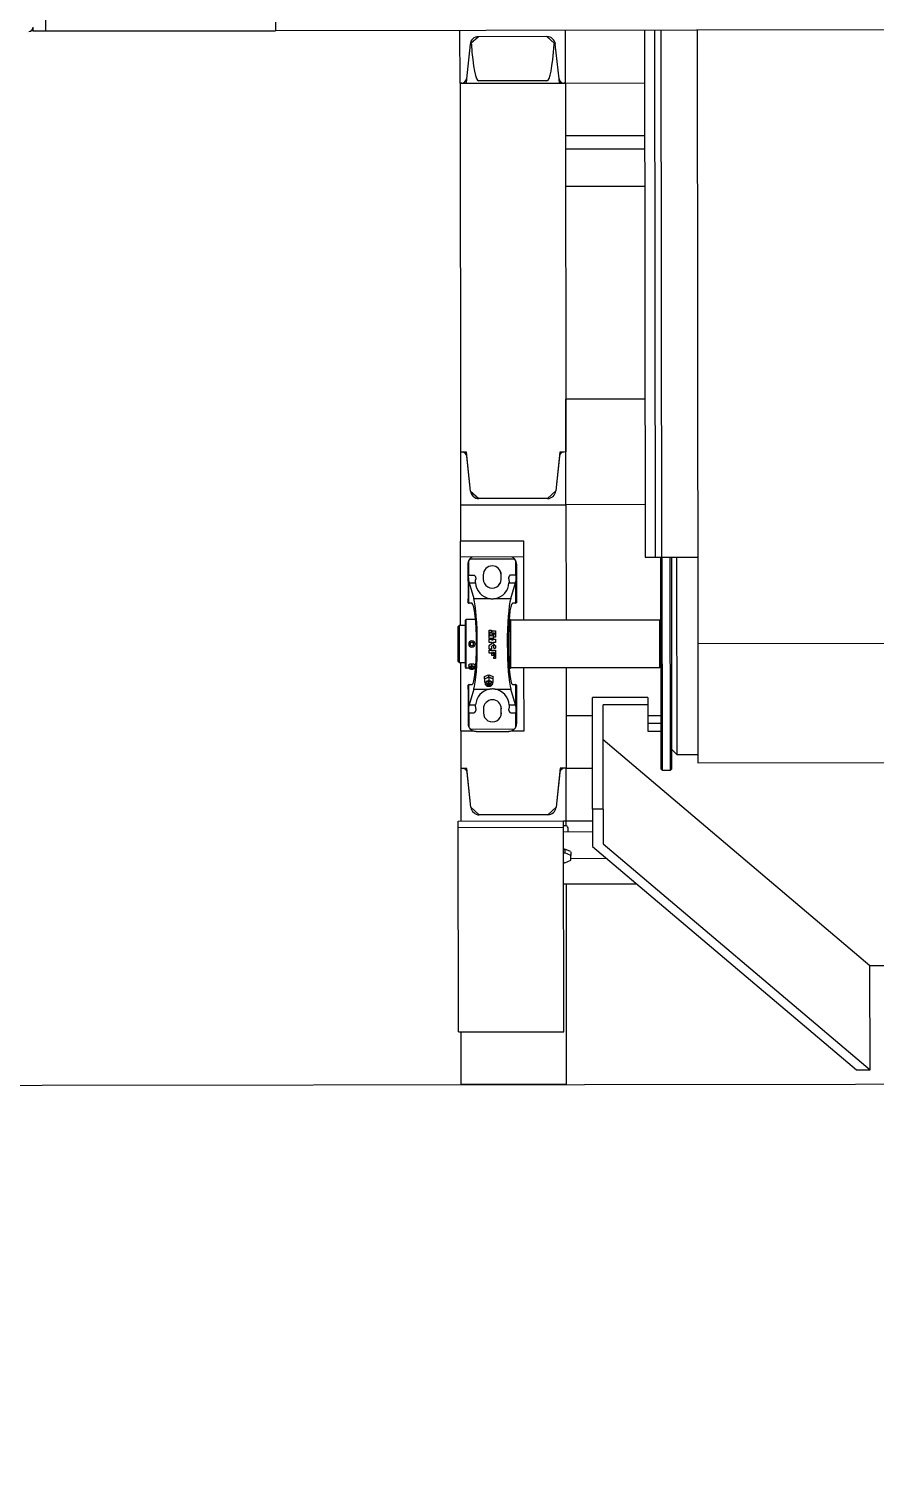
# Model space of a CAD drawing. Header units: feet. Extents: x -99009 to 3252343, y -11094690 to 9035152.
# Drawn here: x 2514579 to 2515382, y -1999809 to -1998439 of the extents above; entities that cross this region are included whole.
import ezdxf

# ---------------------------------------------------------------- set-up
doc = ezdxf.new("R2010")
doc.units = ezdxf.units.FT
for name, color, linetype in [('1', 1, 'Continuous'), ('JOB', 4, 'Continuous'), ('K-LINE', 7, 'Continuous')]:
    doc.layers.add(name, color=color, linetype=linetype)

# ---------------------------------------------------------------- blocks, each defined once
blk = doc.blocks.new('furnace')
at = {"layer": 'K-LINE', "color": 7, "linetype": 'Continuous', "lineweight": 25}
for p, q in [((127600.7, 50079.2), (127600.7, 48479.2)), ((128182.7, 49679.2), (128182.7, 48879.2)), ((128295.7, 48879.2), (128295.7, 49679.2)), ((128488.2, 49042.2), (128488.2, 49516.2)), ((128273.5, 48789.2), (128488.2, 49042.2)), ((128372.5, 48789.2), (128587.2, 49042.2)), ((128587.2, 49042.2), (128488.2, 49042.2)), ((128587.2, 49029.2), (128587.2, 49042.2)), ((128375.1, 48779.2), (128587.2, 49029.2)), ((127600.7, 48879.2), (128182.7, 48879.2)), ((128100.7, 48845.2), (128100.7, 48879.2)), ((128182.7, 48879.2), (128295.7, 48879.2)), ((128287.7, 48859.2), (128287.7, 48879.2)), ((128100.7, 48859.2), (128287.7, 48859.2)), ((128282.7, 48854.2), (128287.7, 48859.2)), ((128100.7, 48845.2), (127600.7, 48845.2)), ((128100.7, 48854.2), (128301.7, 48854.2)), ((128302.7, 48853.2), (128100.7, 48853.2)), ((128100.7, 48839.2), (128100.7, 48845.2)), ((128100.7, 48845.2), (128302.7, 48845.2)), ((128301.7, 48844.2), (128100.7, 48844.2)), ((128161.2, 48844.2), (128160.2, 48843.2)), ((128205.2, 48843.2), (128204.2, 48844.2)), ((128250.7, 48831.7), (128250.7, 48844.2)), ((128258.4, 48844.2), (128258.4, 48831.7)), ((128265.5, 48831.7), (128265.5, 48844.2)), ((128302.7, 48853.2), (128301.7, 48854.2)), ((128301.7, 48844.2), (128302.7, 48845.2)), ((128302.7, 48845.2), (128302.7, 48853.2)), ((128100.7, 48839.2), (127600.7, 48839.2)), ((128100.7, 48829.2), (128100.7, 48839.2)), ((128160.2, 48843.2), (128160.2, 48701.7)), ((128205.2, 48843.2), (128160.2, 48843.2)), ((128205.2, 48701.7), (128205.2, 48843.2)), ((128233.7, 48831.7), (128233.7, 48779.2)), ((128233.7, 48831.7), (128240.7, 48831.7)), ((128240.7, 48831.7), (128240.7, 48789.2)), ((128240.7, 48831.7), (128265.5, 48831.7)), ((127600.7, 48829.2), (128100.7, 48829.2)), ((127650.7, 48754.2), (127650.7, 48829.2)), ((127700.7, 48829.2), (127700.7, 48754.2)), ((127713.5, 48829.2), (127713.5, 48754.2)), ((127748.5, 48754.2), (127748.5, 48829.2)), ((127950.7, 48829.2), (127950.7, 48754.2)), ((128050.7, 48829.2), (128050.7, 48754.2)), ((128410.5, 48751.7), (128410.5, 48820.9)), ((128339.7, 48789.2), (128240.7, 48789.2)), ((128339.7, 48789.2), (128339.7, 48779.2)), ((128339.7, 48789.2), (128372.5, 48789.2)), ((128386.2, 48758.6), (128386.2, 48792.3)), ((128339.7, 48779.2), (128233.7, 48779.2)), ((128250.7, 48754.2), (128250.7, 48779.2)), ((128300.7, 48754.2), (128300.7, 48779.2)), ((128339.7, 48779.2), (128375.1, 48779.2)), ((128350.7, 48754.2), (128350.7, 48779.2)), ((128361.2, 48779.2), (128361.2, 48751.7)), ((127650.7, 48754.2), (127600.7, 48754.2)), ((127646.7, 48748.1), (127613.8, 48744.6)), ((127650.7, 48748.5), (127646.7, 48748.1)), ((127650.7, 48654.2), (127650.7, 48754.2)), ((127650.7, 48754.2), (128000.7, 48754.2)), ((127650.7, 48754.2), (127650.7, 48752.6)), ((128050.7, 48754.2), (127950.7, 48754.2)), ((128000.7, 48754.2), (128000.7, 48752.6)), ((128050.7, 48754.2), (128000.7, 48754.2)), ((128000.7, 48754.2), (128000.7, 48748.5)), ((128000.7, 48748.5), (128037.6, 48744.6)), ((128004.7, 48748.1), (128037.6, 48744.6)), ((128050.7, 48654.2), (128050.7, 48754.2)), ((128050.7, 48754.2), (128160.2, 48754.2)), ((128205.2, 48754.2), (128300.7, 48754.2)), ((128300.7, 48754.2), (128300.7, 48748.5)), ((128350.7, 48754.2), (128300.7, 48754.2)), ((128300.7, 48754.2), (128300.7, 48752.6)), ((128300.7, 48748.5), (128337.6, 48744.6)), ((128304.7, 48748.1), (128337.6, 48744.6)), ((128355.5, 48754.2), (128350.7, 48754.2)), ((128350.7, 48751.7), (128350.7, 48754.2)), ((128350.7, 48651.7), (128350.7, 48751.7)), ((128356.7, 48751.7), (128350.7, 48751.7)), ((128356.7, 48651.7), (128356.7, 48751.7)), ((128550.7, 48751.7), (128356.7, 48751.7)), ((128361.2, 48755.9), (128357.4, 48755.9)), ((128379.7, 48758.1), (128377.6, 48752.9)), ((128377.6, 48752.9), (128381.1, 48752.9)), ((128377.6, 48752.9), (128378.1, 48751.7)), ((128379.9, 48758.6), (128383.4, 48758.6)), ((128383.4, 48758.6), (128381.1, 48752.9)), ((128381.1, 48752.9), (128381.6, 48751.7)), ((128388, 48758.6), (128383.4, 48758.6)), ((128390.3, 48752.9), (128388, 48758.6)), ((128389.8, 48751.7), (128390.3, 48752.9)), ((128600.7, 48754.2), (128410.5, 48754.2)), ((128550.7, 48651.7), (128550.7, 48751.7)), ((128600.7, 48754.2), (128600.7, 48654.2)), ((127613.1, 48743.8), (127606.6, 48736.7)), ((127606.6, 48736.7), (127606.6, 48671.7)), ((127613.8, 48744.6), (127613.1, 48743.8)), ((127613.8, 48743.4), (127613.8, 48744.6)), ((127648.6, 48736.7), (127648.6, 48671.7)), ((128044.8, 48736.7), (128037.6, 48744.6)), ((128044.8, 48736.7), (128044.8, 48671.7)), ((128344.8, 48736.7), (128337.6, 48744.6)), ((128344.8, 48736.7), (128344.8, 48671.7)), ((128085.2, 48714.2), (128085.2, 48654.2)), ((128100.2, 48714.2), (128085.2, 48714.2)), ((128160.2, 48714.2), (128100.2, 48714.2)), ((128100.2, 48714.2), (128100.2, 48654.2)), ((128106.9, 48707.2), (128139.8, 48707.2)), ((128139.8, 48707.2), (128143.6, 48707.1)), ((128265.2, 48714.2), (128205.2, 48714.2)), ((128221.8, 48707.1), (128225.5, 48707.2)), ((128225.5, 48707.2), (128258.4, 48707.2)), ((128265.2, 48702.9), (128265.2, 48714.2)), ((128101.9, 48663.1), (128101.9, 48705.3)), ((128117.3, 48706.5), (128103.9, 48706.5)), ((128117.3, 48701.4), (128117.3, 48706.5)), ((128118.4, 48700.5), (128117.3, 48701.4)), ((128144.1, 48706.5), (128123.1, 48706.5)), ((128139.6, 48701.7), (128124.8, 48706.2)), ((128124.8, 48700.1), (128124.8, 48706.2)), ((128139.6, 48686.8), (128139.6, 48701.7)), ((128144.1, 48706.2), (128144.1, 48703.3)), ((128144.1, 48703.3), (128144.1, 48703.3)), ((128175.5, 48701.2), (128159.6, 48701.2)), ((128159.6, 48701.2), (128159.6, 48700.1)), ((128205.7, 48701.2), (128175.5, 48701.2)), ((128205.7, 48701.2), (128205.7, 48700.1)), ((128242.2, 48706.5), (128221.2, 48706.5)), ((128221.2, 48703.3), (128221.2, 48706.2)), ((128221.2, 48703.3), (128221.2, 48703.3)), ((128240.5, 48706.2), (128225.7, 48701.7)), ((128225.7, 48686.8), (128225.7, 48701.7)), ((128240.5, 48700.1), (128240.5, 48706.2)), ((128248, 48701.4), (128246.9, 48700.5)), ((128248, 48701.4), (128248, 48706.5)), ((128261.4, 48706.5), (128248, 48706.5)), ((128263.4, 48663.1), (128263.4, 48705.3)), ((128265.9, 48668.7), (128265.9, 48699.7)), ((128121.2, 48692.7), (128117.2, 48692.7)), ((128117.2, 48692.7), (128117.2, 48692.7)), ((128121.2, 48692.7), (128117.2, 48692.7)), ((128121.2, 48692.7), (128121.2, 48692.7)), ((128139.6, 48666.7), (128139.6, 48681.6)), ((128169.5, 48681.3), (128169.5, 48683.3)), ((128169.6, 48683.4), (128171.7, 48683.4)), ((128177.3, 48681.2), (128169.6, 48681.2)), ((128170.3, 48684.3), (128170.3, 48687.1)), ((128170.4, 48687.2), (128176.2, 48687.2)), ((128174.7, 48684.2), (128170.4, 48684.2)), ((128171.8, 48683.3), (128171.8, 48682)), ((128171.9, 48681.9), (128174.7, 48681.9)), ((128172.5, 48686.3), (128172.5, 48685)), ((128173.2, 48686.4), (128172.6, 48686.4)), ((128172.6, 48684.9), (128177.3, 48684.9)), ((128173.3, 48685.8), (128173.3, 48686.3)), ((128176.2, 48685.7), (128173.4, 48685.7)), ((128174.8, 48682), (128174.8, 48684.1)), ((128176.3, 48687.1), (128176.3, 48685.8)), ((128177.4, 48684.8), (128177.4, 48682.3)), ((128177.4, 48682.3), (128178.2, 48682.3)), ((128178.2, 48682), (128177.4, 48682)), ((128177.4, 48682), (128177.4, 48681.3)), ((128178.2, 48685.1), (128178.2, 48686.9)), ((128178.2, 48682.3), (128178.2, 48683.3)), ((128178.2, 48681.5), (128178.2, 48682)), ((128178.7, 48684.9), (128178.4, 48684.9)), ((128178.4, 48683.4), (128178.7, 48683.4)), ((128178.5, 48687.2), (128181.1, 48687.2)), ((128181.1, 48681.2), (128178.5, 48681.2)), ((128178.7, 48683.4), (128178.7, 48684.9)), ((128181.4, 48686.9), (128181.4, 48684.7)), ((128181.4, 48683.5), (128181.4, 48681.5)), ((128181.7, 48684.5), (128184.2, 48687)), ((128184.3, 48681.3), (128181.9, 48683.7)), ((128184.3, 48685.6), (128183.9, 48685.2)), ((128183.9, 48684.8), (128185.1, 48683.6)), ((128184.6, 48687.2), (128186.6, 48687.2)), ((128186.6, 48685.7), (128184.6, 48685.7)), ((128187.4, 48681.2), (128184.6, 48681.2)), ((128185.5, 48683.4), (128187.4, 48683.4)), ((128186.9, 48686.9), (128186.9, 48686)), ((128187.7, 48683.1), (128187.7, 48682.3)), ((128187.7, 48682.3), (128188.5, 48682.3)), ((128188.5, 48682), (128187.7, 48682)), ((128187.7, 48682), (128187.7, 48681.5)), ((128188.5, 48685.1), (128188.5, 48687.1)), ((128188.5, 48682.3), (128188.5, 48683.3)), ((128188.5, 48681.4), (128188.5, 48682)), ((128188.6, 48687.2), (128196.3, 48687.2)), ((128188.7, 48684.9), (128188.7, 48684.9)), ((128188.7, 48683.4), (128188.7, 48683.4)), ((128191.3, 48681.2), (128188.7, 48681.2)), ((128188.9, 48683.6), (128188.9, 48684.8)), ((128190.7, 48686.3), (128190.7, 48685.1)), ((128190.7, 48684), (128190.7, 48683.5)), ((128194.9, 48686.4), (128190.8, 48686.4)), ((128190.8, 48684.9), (128192, 48684.9)), ((128192, 48684.2), (128190.8, 48684.2)), ((128190.8, 48683.4), (128191.3, 48683.4)), ((128191.4, 48683.3), (128191.4, 48681.3)), ((128192.2, 48685.1), (128192.2, 48685.2)), ((128192.2, 48684), (128192.2, 48684)), ((128192.3, 48685.3), (128193.5, 48685.3)), ((128193.5, 48683.8), (128192.3, 48683.8)), ((128193.7, 48685.2), (128193.7, 48684)), ((128195, 48685.8), (128195, 48686.3)), ((128196.3, 48685.7), (128195.1, 48685.7)), ((128196.4, 48687.1), (128196.4, 48685.8)), ((128212, 48680.9), (128213.6, 48684.9)), ((128212.4, 48679.6), (128212, 48680.9)), ((128214.1, 48680.9), (128212, 48680.9)), ((128213.6, 48676.9), (128212.4, 48679.6)), ((128215.7, 48684.9), (128213.6, 48684.9)), ((128214.2, 48681), (128214.1, 48680.9)), ((128219.8, 48680.9), (128218.3, 48680.9)), ((128219.5, 48683.9), (128219, 48684.9)), ((128221.2, 48681.7), (128221.4, 48681.8)), ((128221.4, 48680), (128221.2, 48680.1)), ((128221.3, 48684), (128221.4, 48684)), ((128222.3, 48680.9), (128222.1, 48680.9)), ((128222.7, 48682.6), (128222.3, 48683.2)), ((128222.3, 48678.6), (128222.7, 48679.2)), ((128225.7, 48666.7), (128225.7, 48681.6)), ((128248.2, 48692.7), (128244.2, 48692.7)), ((128244.2, 48692.7), (128244.2, 48692.7)), ((128248.2, 48692.7), (128244.2, 48692.7)), ((128248.2, 48692.7), (128248.2, 48692.7)), ((127606.6, 48671.7), (127613.1, 48664.5)), ((128037.6, 48663.8), (128044.8, 48671.7)), ((128117.2, 48675.7), (128121.2, 48675.7)), ((128117.2, 48675.7), (128117.2, 48675.7)), ((128117.2, 48675.7), (128121.2, 48675.7)), ((128117.3, 48667), (128118.4, 48667.9)), ((128117.3, 48661.8), (128117.3, 48667)), ((128121.2, 48675.7), (128121.2, 48675.7)), ((128124.8, 48662.2), (128124.8, 48668.3)), ((128124.8, 48662.2), (128139.6, 48666.7)), ((128159.6, 48668.3), (128159.6, 48659.3)), ((128181.8, 48666.3), (128180.9, 48664.8)), ((128183.5, 48666.3), (128181.8, 48666.3)), ((128184.4, 48664.8), (128183.5, 48666.3)), ((128205.2, 48667.8), (128203, 48667.8)), ((128204.8, 48666.3), (128204.4, 48664.8)), ((128205.6, 48666.3), (128204.8, 48666.3)), ((128206, 48664.8), (128205.6, 48666.3)), ((128205.7, 48668.3), (128205.7, 48667.6)), ((128215.7, 48676.9), (128213.6, 48676.9)), ((128219, 48676.9), (128219.4, 48677.8)), ((128225.7, 48666.7), (128240.5, 48662.2)), ((128240.5, 48662.2), (128240.5, 48668.3)), ((128244.2, 48675.7), (128248.2, 48675.7)), ((128244.2, 48675.7), (128248.2, 48675.7)), ((128244.2, 48675.7), (128244.2, 48675.7)), ((128246.9, 48667.9), (128248, 48667)), ((128248, 48661.8), (128248, 48667)), ((128248.2, 48675.7), (128248.2, 48675.7)), ((128265.2, 48654.2), (128265.2, 48665.5)), ((128337.6, 48663.8), (128344.8, 48671.7)), ((127650.7, 48654.2), (127600.7, 48654.2)), ((127613.1, 48664.5), (127613.8, 48663.8)), ((127613.8, 48663.8), (127613.8, 48665)), ((127613.8, 48663.8), (127646.7, 48660.3)), ((127646.7, 48660.3), (127650.7, 48659.9)), ((127650.7, 48655.8), (127650.7, 48654.2)), ((127650.7, 48654.2), (128000.7, 48654.2)), ((128037.6, 48663.8), (128000.7, 48659.9)), ((128000.7, 48659.9), (128000.7, 48654.2)), ((128000.7, 48655.8), (128000.7, 48654.2)), ((128000.7, 48654.2), (128050.7, 48654.2)), ((128037.6, 48663.8), (128004.7, 48660.3)), ((128050.7, 48654.2), (128085.2, 48654.2)), ((128100.2, 48654.2), (128085.2, 48654.2)), ((128165.2, 48654.2), (128100.2, 48654.2)), ((128103.9, 48661.8), (128117.3, 48661.8)), ((128106.9, 48661.2), (128139.8, 48661.2)), ((128144.1, 48661.9), (128123.1, 48661.9)), ((128143.6, 48661.3), (128139.8, 48661.2)), ((128144.1, 48665), (128144.1, 48665)), ((128144.1, 48665), (128144.1, 48662.2)), ((128175.5, 48659.3), (128159.6, 48659.3)), ((128175.7, 48658.8), (128160.1, 48658.8)), ((128165.2, 48658.8), (128165.2, 48652.7)), ((128165.2, 48652.7), (128166.2, 48651.7)), ((128165.2, 48652.7), (128165.4, 48652.7)), ((128165.4, 48652.7), (128200.2, 48652.7)), ((128205.7, 48659.3), (128175.5, 48659.3)), ((128180.9, 48664.8), (128181.8, 48663.3)), ((128181.8, 48663.3), (128183.5, 48663.3)), ((128183.5, 48663.3), (128184.4, 48664.8)), ((128199.2, 48651.7), (128200.2, 48652.7)), ((128200.2, 48652.7), (128200.2, 48658.8)), ((128265.2, 48654.2), (128200.2, 48654.2)), ((128203.8, 48664.8), (128201.4, 48664.8)), ((128203, 48661.8), (128205.2, 48661.8)), ((128204.4, 48664.8), (128204.8, 48663.3)), ((128206, 48664.8), (128204.4, 48664.8)), ((128204.8, 48663.3), (128205.6, 48663.3)), ((128205.6, 48663.3), (128206, 48664.8)), ((128205.7, 48662), (128205.7, 48659.3)), ((128221.2, 48662.2), (128221.2, 48665)), ((128221.2, 48665), (128221.2, 48665)), ((128242.2, 48661.9), (128221.2, 48661.9)), ((128225.5, 48661.2), (128221.8, 48661.3)), ((128225.5, 48661.2), (128258.4, 48661.2)), ((128248, 48661.8), (128261.4, 48661.8)), ((128265.2, 48654.2), (128300.7, 48654.2)), ((128337.6, 48663.8), (128300.7, 48659.9)), ((128300.7, 48659.9), (128300.7, 48654.2)), ((128300.7, 48655.8), (128300.7, 48654.2)), ((128300.7, 48654.2), (128350.7, 48654.2)), ((128337.6, 48663.8), (128304.7, 48660.3)), ((128600.7, 48654.2), (128550.7, 48654.2)), ((128166.4, 48651.7), (128166.2, 48651.7)), ((128199.2, 48651.7), (128166.4, 48651.7)), ((128356.7, 48651.7), (128350.7, 48651.7)), ((128550.7, 48651.7), (128356.7, 48651.7)), ((127592.7, 48479.2), (127600.7, 48479.2)), ((127600.7, 48261.2), (127600.7, 48479.2)), ((127600.7, 48261.2), (125600.7, 48261.2)), ((127600.7, 48249.2), (127600.7, 48261.2)), ((127600.7, 48249.2), (127597.2, 48249.2)), ((127600.7, 48249.2), (127600.7, 48247.1))]:
    blk.add_line(p, q, dxfattribs=at)
at = {"layer": 'K-LINE'}
blk.add_lwpolyline([(128600.7, 50057), (130095, 50057), (130095, 47999.2), (128600.7, 47999.2)], close=True, dxfattribs=at)
at = {"layer": 'K-LINE', "color": 7, "linetype": 'Continuous', "lineweight": 25, "flags": 128}
for points in [[(128357.4, 48755.9), (128357.1, 48755.9), (128356.4, 48755.5), (128355.8, 48754.9), (128355.4, 48754), (128355.3, 48752.9), (128355.4, 48751.9), (128355.5, 48751.7)], [(128175.5, 48701.2), (128175.5, 48701.3), (128175.5, 48701.4), (128175.6, 48701.5), (128175.6, 48701.5), (128175.6, 48701.6), (128175.6, 48701.7), (128175.7, 48701.7), (128175.7, 48701.7)], [(128218.3, 48680.9), (128218.4, 48681.7), (128218.6, 48682.4), (128218.9, 48683), (128219.3, 48683.6), (128219.8, 48683.9), (128220.3, 48684.1), (128220.8, 48684.2), (128221.4, 48684)], [(128219.9, 48677.8), (128219.2, 48678.3), (128218.6, 48679.1), (128218.3, 48680.2), (128218.3, 48681.4), (128218.6, 48682.4), (128219.1, 48683.3), (128219.7, 48684), (128220.5, 48684.2), (128221.3, 48684)], [(128219.8, 48680.9), (128220, 48681.8), (128220.3, 48682.6), (128220.9, 48683.1), (128221.5, 48683.3), (128222.2, 48683.1), (128222.7, 48682.6), (128223.1, 48681.8), (128223.2, 48680.9)], [(128223.2, 48680.9), (128223.1, 48680), (128222.7, 48679.2), (128222.2, 48678.7), (128221.5, 48678.5), (128220.9, 48678.7), (128220.3, 48679.2), (128220, 48680), (128219.8, 48680.9)], [(128220.8, 48680.9), (128220.9, 48681.3), (128221, 48681.6), (128221.3, 48681.8), (128221.5, 48681.9), (128221.8, 48681.8), (128222, 48681.6), (128222.2, 48681.3), (128222.3, 48680.9)], [(128222.3, 48680.9), (128222.2, 48680.5), (128222, 48680.2), (128221.8, 48680), (128221.5, 48679.9), (128221.3, 48680), (128221, 48680.2), (128220.9, 48680.5), (128220.8, 48680.9)], [(128206.6, 48664.8), (128206.5, 48665.8), (128206.2, 48666.7), (128205.9, 48667.4), (128205.4, 48667.7), (128204.9, 48667.7), (128204.5, 48667.4), (128204.1, 48666.7), (128203.8, 48665.8), (128203.8, 48664.8)], [(128221.4, 48677.8), (128220.7, 48677.6), (128219.9, 48677.8)], [(128175.7, 48658.8), (128175.7, 48658.8), (128175.6, 48658.8), (128175.6, 48658.9), (128175.6, 48658.9), (128175.6, 48659), (128175.5, 48659.1), (128175.5, 48659.2), (128175.5, 48659.3)], [(128203.8, 48664.8), (128203.8, 48663.8), (128204.1, 48662.9), (128204.5, 48662.2), (128204.9, 48661.8), (128205.4, 48661.8), (128205.9, 48662.2), (128206.2, 48662.9), (128206.5, 48663.8), (128206.6, 48664.8)]]:
    blk.add_lwpolyline(points, dxfattribs=at)
at = {"layer": 'K-LINE', "color": 7, "linetype": 'Continuous', "lineweight": 25}
for centre, radius, start, end in [((127646.2, 48752.6), 4.5, 276, 0), ((128005.2, 48752.6), 4.5, 180, 264), ((128305.2, 48752.6), 4.5, 180, 264), ((127614.6, 48736.7), 8, 96, 180), ((128036.8, 48736.7), 8, 0, 84), ((128336.8, 48736.7), 8, 0, 84), ((128143.1, 48706.2), 1, 15.3828, 63.0739), ((128222.2, 48706.2), 1, 116.9261, 164.6172), ((128106.9, 48699.7), 7.5, 113.9554, 131.8103), ((128123.9, 48684.2), 15.9, 9.3355, 86.9287), ((128143.1, 48706.2), 1, 0, 15.3828), ((128160.1, 48701.2), 0.5, 90, 180), ((128205.2, 48701.2), 0.5, 0, 90), ((128222.2, 48706.2), 1, 164.6172, 180), ((128241.4, 48684.2), 15.9, 93.0713, 170.6645), ((128258.4, 48699.7), 7.5, 48.1897, 66.0446), ((128117.2, 48684.2), 8.52, 90, 270), ((128117.2, 48684.2), 8.5, 90, 270), ((128121.2, 48684.2), 8.52, 270, 90), ((128121.2, 48684.2), 8.5, 270, 90), ((128123.9, 48684.2), 15.9, 273.0713, 350.6645), ((128220.6, 48680.9), 6.47, 179.9037, 180.0963), ((128216.8, 48795.8), 114.8, 268.6709, 270.4248), ((128217.8, 48682.4), 3.2, 129.0774, 129.3857), ((128221.1, 48681.1), 3.39, 135.8107, 182.0469), ((128221.2, 48680.8), 3.56, 177.3134, 223.1854), ((128221.7, 48680.6), 3.37, 175.8136, 238.5695), ((128217, 48682.4), 3.2, 50.6143, 50.9226), ((128221.3, 48684), 0.0465, 39.1055, 85.1103), ((128220.3, 48681.9), 2.35, 34.6829, 64.1097), ((128220.4, 48680.9), 1.29, 358.2761, 41.1763), ((128221.3, 48681.2), 0.595, 31.3824, 85.3272), ((128220.4, 48680.9), 1.29, 318.8237, 1.7239), ((128221.3, 48680.6), 0.595, 274.6728, 328.6176), ((128221.2, 48681), 0.929, 352.9379, 70.9582), ((128221.2, 48680.8), 0.929, 289.0418, 7.0621), ((128220.9, 48680.9), 1.1, 0, 33.3142), ((128220.9, 48680.9), 1.1, 326.6858, 0), ((128241.4, 48684.2), 15.9, 189.3355, 266.9287), ((128244.2, 48684.2), 8.52, 90, 270), ((128244.2, 48684.2), 8.5, 90, 270), ((128248.2, 48684.2), 8.52, 270, 90), ((128248.2, 48684.2), 8.5, 270, 90), ((127614.6, 48671.7), 8, 180, 264), ((128036.8, 48671.7), 8, 276, 0), ((128182.7, 48664.8), 3, 0, 180), ((128217.8, 48679.4), 3.2, 230.6143, 230.9226), ((128217, 48679.4), 3.2, 309.0774, 309.3857), ((128219.8, 48678.7), 0.965, 245.6276, 275.512), ((128220.7, 48679.5), 1.9, 247.7665, 328.9936), ((128219.9, 48677.8), 0.0772, 276.7277, 309.3959), ((128336.8, 48671.7), 8, 276, 0), ((127646.2, 48655.8), 4.5, 0, 84), ((128005.2, 48655.8), 4.5, 96, 180), ((128106.9, 48668.7), 7.5, 228.1897, 246.0446), ((128143.1, 48662.2), 1, 296.9261, 344.6172), ((128143.1, 48662.2), 1, 344.6172, 0), ((128160.1, 48659.3), 0.5, 180, 270), ((128182.7, 48664.8), 3, 180, 0), ((128205.2, 48659.3), 0.5, 270, 0), ((128222.2, 48662.2), 1, 180, 195.3828), ((128222.2, 48662.2), 1, 195.3828, 243.0739), ((128258.4, 48668.7), 7.5, 293.9554, 311.8103), ((128305.2, 48655.8), 4.5, 96, 180), ((127597.2, 48245.2), 4, 0, 90)]:
    blk.add_arc(centre, radius, start, end, dxfattribs=at)
for centre, major_axis, ratio, start_param, end_param in [((127609.9, 48736.7), (0, -8), 0.900404, 2.568751, 2.681888), ((127572.5, 48736.7), (-76.1, 0), 0.105104, 3.141593, 4.139548), ((128117.3, 48705.9), (-8, 0), 0.110931, 3.498272, 3.89277), ((128182.7, 48703.5), (-45.9, 0), 0.110931, 0.35668, 2.784913), ((128182.7, 48703.5), (-38.5, 0), 0.110931, 0.03892, 1.570796), ((128182.7, 48703.5), (-38.5, 0), 0.110931, 1.570796, 3.102672), ((128248, 48705.9), (-8, 0), 0.110931, 5.532008, 5.926506), ((127572.5, 48671.7), (-76.1, 0), 0.105104, 2.143638, 3.141593), ((128182.7, 48664.9), (-45.9, 0), 0.110931, 3.498272, 5.926506), ((128182.7, 48664.9), (-38.5, 0), 0.110931, 4.712389, 6.244265), ((128182.7, 48664.9), (-38.5, 0), 0.110931, 3.180513, 4.712389), ((127609.9, 48671.7), (0, -8), 0.900404, 0.459705, 0.572841), ((128117.3, 48662.5), (-8, 0), 0.110931, 2.390415, 2.784913), ((128248, 48662.5), (-8, 0), 0.110931, 0.35668, 0.751178)]:
    blk.add_ellipse(centre, major_axis=major_axis, ratio=ratio, start_param=start_param, end_param=end_param, dxfattribs=at)
for points, knots in [([(128106.9, 48707.2), (128106.9, 48707.2), (128106.8, 48707.2), (128106.7, 48707.2), (128106.4, 48707.2), (128106, 48707.1), (128105.7, 48707.1), (128105.2, 48707), (128104.8, 48706.9), (128104.3, 48706.7), (128104, 48706.6), (128103.9, 48706.5)], [0, 0, 0, 0, 0.005217, 0.011098, 0.02652, 0.077052, 0.156855, 0.266721, 0.459814, 0.704968, 1, 1, 1, 1]), ([(128261.4, 48706.5), (128261.3, 48706.6), (128261, 48706.7), (128260.5, 48706.9), (128260.1, 48707), (128259.6, 48707.1), (128259.3, 48707.1), (128258.9, 48707.2), (128258.7, 48707.2), (128258.5, 48707.2), (128258.4, 48707.2), (128258.4, 48707.2)], [0, 0, 0, 0, 0.295032, 0.540186, 0.733279, 0.843145, 0.922948, 0.97348, 0.988902, 0.994783, 1, 1, 1, 1]), ([(128100.2, 48702.9), (128100.3, 48703.3), (128100.8, 48704.1), (128101.5, 48704.9), (128101.9, 48705.3)], [0, 0, 0, 0, 0.447742, 1, 1, 1, 1]), ([(128117.3, 48706.5), (128117.8, 48706.5), (128118.9, 48706.5), (128120.5, 48706.5), (128121.9, 48706.5), (128122.7, 48706.5), (128123.1, 48706.5)], [0, 0, 0, 0, 0.24733, 0.499957, 0.752606, 1, 1, 1, 1]), ([(128121.1, 48699.9), (128120.8, 48699.8), (128120.4, 48699.8), (128119.7, 48699.9), (128119, 48700.1), (128118.6, 48700.4), (128118.4, 48700.5)], [0, 0, 0, 0, 0.250238, 0.500049, 0.750756, 1, 1, 1, 1]), ([(128121.1, 48699.9), (128121.9, 48700), (128123.5, 48700.2), (128124.3, 48700.1), (128124.8, 48700.1)], [0, 0, 0, 0, 0.5000202, 1, 1, 1, 1]), ([(128175.7, 48701.7), (128174.3, 48701.7), (128171.6, 48701.7), (128167.9, 48701.7), (128164.8, 48701.7), (128162.4, 48701.7), (128160.8, 48701.7), (128160.1, 48701.7), (128160.2, 48701.7), (128160.2, 48701.7)], [0, 0, 0, 0, 0.156254, 0.312508, 0.468761, 0.625015, 0.781269, 0.937523, 1, 1, 1, 1]), ([(128205.1, 48701.7), (128205.1, 48701.7), (128205.1, 48701.7), (128204.2, 48701.7), (128202.5, 48701.7), (128199.9, 48701.7), (128196.7, 48701.7), (128193, 48701.7), (128188.8, 48701.7), (128184.4, 48701.7), (128180, 48701.7), (128177.1, 48701.7), (128175.7, 48701.7)], [0, 0, 0, 0, 0.062515, 0.16668, 0.270845, 0.37501, 0.479175, 0.58334, 0.687505, 0.79167, 0.895835, 1, 1, 1, 1]), ([(128240.5, 48700.1), (128241, 48700.1), (128241.8, 48700.2), (128243.4, 48700), (128244.3, 48699.9)], [0, 0, 0, 0, 0.500132, 1, 1, 1, 1]), ([(128242.2, 48706.5), (128242.6, 48706.5), (128243.4, 48706.5), (128244.8, 48706.5), (128246.4, 48706.5), (128247.5, 48706.5), (128248, 48706.5)], [0, 0, 0, 0, 0.247394, 0.500043, 0.75267, 1, 1, 1, 1]), ([(128246.9, 48700.5), (128246.7, 48700.4), (128246.3, 48700.1), (128245.6, 48699.9), (128244.9, 48699.8), (128244.5, 48699.8), (128244.3, 48699.9)], [0, 0, 0, 0, 0.2503391, 0.5002106, 0.7504876, 1, 1, 1, 1]), ([(128263.4, 48705.3), (128263.8, 48704.9), (128264.6, 48704.1), (128265.6, 48702.2), (128265.8, 48700.7), (128265.9, 48699.7)], [0, 0, 0, 0, 0.249617, 0.500398, 1, 1, 1, 1]), ([(128139.6, 48681.6), (128139.7, 48682), (128139.8, 48682.9), (128139.9, 48684.2), (128139.8, 48685.5), (128139.7, 48686.4), (128139.6, 48686.8)], [0, 0, 0, 0, 0.250311, 0.500349, 0.750582, 1, 1, 1, 1]), ([(128169.5, 48683.3), (128169.5, 48683.4), (128169.5, 48683.4), (128169.5, 48683.4), (128169.5, 48683.4), (128169.6, 48683.4), (128169.6, 48683.4), (128169.6, 48683.4), (128169.6, 48683.4)], [0, 0, 0, 0, 0.125378, 0.250556, 0.376039, 0.50123, 0.750784, 1, 1, 1, 1]), ([(128169.6, 48681.2), (128169.6, 48681.2), (128169.6, 48681.2), (128169.6, 48681.2), (128169.5, 48681.2), (128169.5, 48681.3), (128169.5, 48681.3), (128169.5, 48681.3), (128169.5, 48681.3)], [0, 0, 0, 0, 0.249474, 0.498979, 0.624546, 0.749697, 0.875144, 1, 1, 1, 1]), ([(128170.3, 48687.1), (128170.3, 48687.1), (128170.3, 48687.1), (128170.3, 48687.1), (128170.3, 48687.1), (128170.3, 48687.2), (128170.3, 48687.2), (128170.4, 48687.2), (128170.4, 48687.2)], [0, 0, 0, 0, 0.12538, 0.250562, 0.376054, 0.501242, 0.750798, 1, 1, 1, 1]), ([(128170.4, 48684.2), (128170.4, 48684.2), (128170.3, 48684.2), (128170.3, 48684.2), (128170.3, 48684.2), (128170.3, 48684.3), (128170.3, 48684.3), (128170.3, 48684.3), (128170.3, 48684.3)], [0, 0, 0, 0, 0.249466, 0.498971, 0.624534, 0.749697, 0.875127, 1, 1, 1, 1]), ([(128171.7, 48683.4), (128171.7, 48683.4), (128171.7, 48683.4), (128171.7, 48683.4), (128171.8, 48683.4), (128171.8, 48683.4), (128171.8, 48683.4), (128171.8, 48683.3)], [0, 0, 0, 0, 0.249765, 0.499581, 0.749383, 0.874938, 1, 1, 1, 1]), ([(128171.9, 48681.9), (128171.9, 48681.9), (128171.8, 48682), (128171.8, 48682), (128171.8, 48682), (128171.8, 48682), (128171.8, 48682), (128171.8, 48682)], [0, 0, 0, 0, 0.249769, 0.499586, 0.74938, 0.874931, 1, 1, 1, 1]), ([(128172.5, 48686.3), (128172.5, 48686.4), (128172.5, 48686.4), (128172.5, 48686.4), (128172.5, 48686.4), (128172.6, 48686.4), (128172.6, 48686.4), (128172.6, 48686.4)], [0, 0, 0, 0, 0.125542, 0.250887, 0.500648, 0.750515, 1, 1, 1, 1]), ([(128172.6, 48684.9), (128172.6, 48684.9), (128172.6, 48684.9), (128172.5, 48685), (128172.5, 48685), (128172.5, 48685), (128172.5, 48685), (128172.5, 48685)], [0, 0, 0, 0, 0.249761, 0.499577, 0.74938, 0.874914, 1, 1, 1, 1]), ([(128173.2, 48686.4), (128173.2, 48686.4), (128173.2, 48686.4), (128173.2, 48686.4), (128173.3, 48686.4), (128173.3, 48686.4), (128173.3, 48686.4), (128173.3, 48686.3)], [0, 0, 0, 0, 0.249756, 0.49957, 0.749379, 0.874899, 1, 1, 1, 1]), ([(128173.4, 48685.7), (128173.3, 48685.7), (128173.3, 48685.7), (128173.3, 48685.7), (128173.3, 48685.7), (128173.3, 48685.8), (128173.3, 48685.8), (128173.3, 48685.8)], [0, 0, 0, 0, 0.249747, 0.499561, 0.749382, 0.874903, 1, 1, 1, 1]), ([(128174.7, 48684.2), (128174.7, 48684.2), (128174.7, 48684.2), (128174.7, 48684.2), (128174.8, 48684.1), (128174.8, 48684.1), (128174.8, 48684.1)], [0, 0, 0, 0, 0.250057, 0.500185, 0.750324, 1, 1, 1, 1]), ([(128174.8, 48682), (128174.8, 48682), (128174.8, 48682), (128174.8, 48682), (128174.7, 48682), (128174.7, 48682), (128174.7, 48681.9), (128174.7, 48681.9)], [0, 0, 0, 0, 0.125543, 0.250896, 0.500676, 0.75054, 1, 1, 1, 1]), ([(128176.2, 48687.2), (128176.2, 48687.2), (128176.2, 48687.2), (128176.2, 48687.2), (128176.3, 48687.1), (128176.3, 48687.1), (128176.3, 48687.1)], [0, 0, 0, 0, 0.250033, 0.500154, 0.750308, 1, 1, 1, 1]), ([(128176.3, 48685.8), (128176.3, 48685.8), (128176.3, 48685.7), (128176.2, 48685.7), (128176.2, 48685.7), (128176.2, 48685.7), (128176.2, 48685.7)], [0, 0, 0, 0, 0.24997, 0.500071, 0.750248, 1, 1, 1, 1]), ([(128177.3, 48684.9), (128177.3, 48684.9), (128177.3, 48684.9), (128177.4, 48684.9), (128177.4, 48684.9), (128177.4, 48684.9), (128177.4, 48684.8)], [0, 0, 0, 0, 0.250023, 0.500141, 0.750299, 1, 1, 1, 1]), ([(128177.4, 48681.3), (128177.4, 48681.3), (128177.4, 48681.3), (128177.4, 48681.2), (128177.3, 48681.2), (128177.3, 48681.2), (128177.3, 48681.2)], [0, 0, 0, 0, 0.2499804, 0.5000843, 0.7502584, 1, 1, 1, 1]), ([(128178.2, 48686.9), (128178.2, 48686.9), (128178.2, 48687), (128178.3, 48687.1), (128178.4, 48687.2), (128178.5, 48687.2), (128178.5, 48687.2)], [0, 0, 0, 0, 0.249987, 0.500094, 0.750266, 1, 1, 1, 1]), ([(128178.4, 48684.9), (128178.4, 48684.9), (128178.3, 48685), (128178.3, 48685), (128178.2, 48685.1), (128178.2, 48685.1), (128178.2, 48685.1)], [0, 0, 0, 0, 0.250015, 0.500131, 0.750293, 1, 1, 1, 1]), ([(128178.2, 48683.3), (128178.2, 48683.3), (128178.2, 48683.3), (128178.3, 48683.4), (128178.3, 48683.4), (128178.4, 48683.4), (128178.4, 48683.4)], [0, 0, 0, 0, 0.249987, 0.500093, 0.750266, 1, 1, 1, 1]), ([(128178.5, 48681.2), (128178.5, 48681.2), (128178.4, 48681.2), (128178.3, 48681.3), (128178.2, 48681.4), (128178.2, 48681.5), (128178.2, 48681.5)], [0, 0, 0, 0, 0.250015, 0.50013, 0.750292, 1, 1, 1, 1]), ([(128181.1, 48687.2), (128181.1, 48687.2), (128181.2, 48687.2), (128181.3, 48687.1), (128181.4, 48687), (128181.4, 48686.9), (128181.4, 48686.9)], [0, 0, 0, 0, 0.250003, 0.500115, 0.750281, 1, 1, 1, 1]), ([(128181.4, 48681.5), (128181.4, 48681.5), (128181.4, 48681.4), (128181.3, 48681.3), (128181.2, 48681.2), (128181.1, 48681.2), (128181.1, 48681.2)], [0, 0, 0, 0, 0.25, 0.500111, 0.750278, 1, 1, 1, 1]), ([(128181.7, 48684.5), (128181.7, 48684.5), (128181.6, 48684.5), (128181.6, 48684.5), (128181.5, 48684.5), (128181.5, 48684.5), (128181.4, 48684.5), (128181.4, 48684.6), (128181.4, 48684.6), (128181.4, 48684.7), (128181.4, 48684.7)], [0, 0, 0, 0, 0.125064, 0.250076, 0.375051, 0.500007, 0.624965, 0.749944, 0.874962, 1, 1, 1, 1]), ([(128181.4, 48683.5), (128181.4, 48683.5), (128181.4, 48683.6), (128181.4, 48683.7), (128181.5, 48683.8), (128181.6, 48683.8), (128181.6, 48683.8), (128181.7, 48683.8), (128181.8, 48683.8), (128181.9, 48683.7), (128181.9, 48683.7)], [0, 0, 0, 0, 0.125064, 0.250076, 0.37505, 0.500006, 0.624963, 0.749942, 0.87496, 1, 1, 1, 1]), ([(128183.9, 48684.8), (128183.9, 48684.8), (128183.9, 48684.9), (128183.8, 48685), (128183.9, 48685.1), (128183.9, 48685.2), (128183.9, 48685.2)], [0, 0, 0, 0, 0.25001, 0.50012, 0.750279, 1, 1, 1, 1]), ([(128184.2, 48687), (128184.2, 48687.1), (128184.3, 48687.2), (128184.5, 48687.2), (128184.6, 48687.2)], [0, 0, 0, 0, 0.5001087, 1, 1, 1, 1]), ([(128184.3, 48685.6), (128184.4, 48685.6), (128184.4, 48685.7), (128184.5, 48685.7), (128184.6, 48685.7)], [0, 0, 0, 0, 0.5001061, 1, 1, 1, 1]), ([(128184.6, 48681.2), (128184.5, 48681.2), (128184.4, 48681.2), (128184.4, 48681.3), (128184.3, 48681.3)], [0, 0, 0, 0, 0.5001105, 1, 1, 1, 1]), ([(128185.5, 48683.4), (128185.4, 48683.5), (128185.3, 48683.5), (128185.2, 48683.6), (128185.1, 48683.6)], [0, 0, 0, 0, 0.500109, 1, 1, 1, 1]), ([(128186.6, 48687.2), (128186.6, 48687.2), (128186.7, 48687.2), (128186.8, 48687.1), (128186.9, 48687), (128186.9, 48686.9), (128186.9, 48686.9)], [0, 0, 0, 0, 0.2500136, 0.5001289, 0.7502914, 1, 1, 1, 1]), ([(128186.9, 48686), (128186.9, 48686), (128186.9, 48685.9), (128186.8, 48685.8), (128186.7, 48685.7), (128186.6, 48685.7), (128186.6, 48685.7)], [0, 0, 0, 0, 0.249988, 0.500095, 0.750267, 1, 1, 1, 1]), ([(128187.4, 48683.4), (128187.4, 48683.4), (128187.5, 48683.4), (128187.6, 48683.4), (128187.6, 48683.3), (128187.7, 48683.2), (128187.7, 48683.1)], [0, 0, 0, 0, 0.250019, 0.500136, 0.750296, 1, 1, 1, 1]), ([(128187.7, 48681.5), (128187.7, 48681.5), (128187.6, 48681.4), (128187.6, 48681.3), (128187.5, 48681.2), (128187.4, 48681.2), (128187.4, 48681.2)], [0, 0, 0, 0, 0.249983, 0.500088, 0.750262, 1, 1, 1, 1]), ([(128188.5, 48687.1), (128188.5, 48687.1), (128188.5, 48687.1), (128188.5, 48687.2), (128188.6, 48687.2), (128188.6, 48687.2), (128188.6, 48687.2)], [0, 0, 0, 0, 0.249975, 0.500078, 0.750253, 1, 1, 1, 1]), ([(128188.7, 48684.9), (128188.6, 48684.9), (128188.6, 48685), (128188.5, 48685), (128188.5, 48685), (128188.5, 48685.1), (128188.5, 48685.1)], [0, 0, 0, 0, 0.250028, 0.500148, 0.750304, 1, 1, 1, 1]), ([(128188.5, 48683.3), (128188.5, 48683.3), (128188.5, 48683.3), (128188.5, 48683.4), (128188.6, 48683.4), (128188.6, 48683.4), (128188.7, 48683.4)], [0, 0, 0, 0, 0.249975, 0.500077, 0.750253, 1, 1, 1, 1]), ([(128188.7, 48681.2), (128188.6, 48681.2), (128188.6, 48681.2), (128188.5, 48681.2), (128188.5, 48681.3), (128188.5, 48681.3), (128188.5, 48681.4)], [0, 0, 0, 0, 0.250028, 0.500148, 0.750304, 1, 1, 1, 1]), ([(128188.7, 48684.9), (128188.7, 48684.9), (128188.8, 48684.9), (128188.8, 48684.9), (128188.9, 48684.8), (128188.9, 48684.8), (128188.9, 48684.8)], [0, 0, 0, 0, 0.250038, 0.500158, 0.750306, 1, 1, 1, 1]), ([(128188.9, 48683.6), (128188.9, 48683.6), (128188.9, 48683.5), (128188.8, 48683.5), (128188.8, 48683.5), (128188.7, 48683.4), (128188.7, 48683.4)], [0, 0, 0, 0, 0.24998, 0.500079, 0.75025, 1, 1, 1, 1]), ([(128190.7, 48686.3), (128190.7, 48686.4), (128190.7, 48686.4), (128190.7, 48686.4), (128190.7, 48686.4), (128190.7, 48686.4), (128190.8, 48686.4), (128190.8, 48686.4)], [0, 0, 0, 0, 0.125543, 0.250895, 0.500675, 0.750539, 1, 1, 1, 1]), ([(128190.8, 48684.9), (128190.8, 48684.9), (128190.8, 48685), (128190.7, 48685), (128190.7, 48685), (128190.7, 48685.1), (128190.7, 48685.1), (128190.7, 48685.1)], [0, 0, 0, 0, 0.249744, 0.499556, 0.749378, 0.874874, 1, 1, 1, 1]), ([(128190.7, 48684), (128190.7, 48684), (128190.7, 48684.1), (128190.7, 48684.1), (128190.7, 48684.1), (128190.8, 48684.2), (128190.8, 48684.2), (128190.8, 48684.2)], [0, 0, 0, 0, 0.125543, 0.250895, 0.500675, 0.750538, 1, 1, 1, 1]), ([(128190.8, 48683.4), (128190.8, 48683.4), (128190.7, 48683.5), (128190.7, 48683.5), (128190.7, 48683.5), (128190.7, 48683.5), (128190.7, 48683.5), (128190.7, 48683.5)], [0, 0, 0, 0, 0.249743, 0.499555, 0.749378, 0.874873, 1, 1, 1, 1]), ([(128191.3, 48683.4), (128191.3, 48683.4), (128191.3, 48683.4), (128191.4, 48683.4), (128191.4, 48683.4), (128191.4, 48683.3), (128191.4, 48683.3), (128191.4, 48683.3)], [0, 0, 0, 0, 0.249741, 0.499554, 0.749382, 0.87489, 1, 1, 1, 1]), ([(128191.4, 48681.3), (128191.4, 48681.3), (128191.4, 48681.3), (128191.4, 48681.3), (128191.4, 48681.2), (128191.4, 48681.2), (128191.3, 48681.2), (128191.3, 48681.2)], [0, 0, 0, 0, 0.125541, 0.250894, 0.500668, 0.750538, 1, 1, 1, 1]), ([(128192.2, 48685.1), (128192.2, 48685.1), (128192.2, 48685.1), (128192.2, 48685), (128192.1, 48685), (128192.1, 48685), (128192, 48684.9), (128192, 48684.9)], [0, 0, 0, 0, 0.125542, 0.25089, 0.500657, 0.750524, 1, 1, 1, 1]), ([(128192, 48684.2), (128192, 48684.2), (128192.1, 48684.2), (128192.1, 48684.1), (128192.2, 48684.1), (128192.2, 48684.1), (128192.2, 48684), (128192.2, 48684)], [0, 0, 0, 0, 0.249755, 0.499569, 0.749379, 0.8749, 1, 1, 1, 1]), ([(128192.2, 48685.2), (128192.2, 48685.2), (128192.2, 48685.2), (128192.2, 48685.2), (128192.2, 48685.3), (128192.3, 48685.3), (128192.3, 48685.3), (128192.3, 48685.3)], [0, 0, 0, 0, 0.12554, 0.250891, 0.500658, 0.750526, 1, 1, 1, 1]), ([(128192.3, 48683.8), (128192.3, 48683.8), (128192.3, 48683.8), (128192.2, 48683.9), (128192.2, 48683.9), (128192.2, 48684), (128192.2, 48684), (128192.2, 48684)], [0, 0, 0, 0, 0.249751, 0.499566, 0.749383, 0.874908, 1, 1, 1, 1]), ([(128193.5, 48685.3), (128193.5, 48685.3), (128193.6, 48685.3), (128193.6, 48685.3), (128193.7, 48685.2), (128193.7, 48685.2), (128193.7, 48685.2), (128193.7, 48685.2)], [0, 0, 0, 0, 0.249763, 0.499579, 0.749382, 0.874939, 1, 1, 1, 1]), ([(128193.7, 48684), (128193.7, 48684), (128193.7, 48684), (128193.7, 48683.9), (128193.6, 48683.9), (128193.6, 48683.8), (128193.5, 48683.8), (128193.5, 48683.8)], [0, 0, 0, 0, 0.125539, 0.250884, 0.500638, 0.750509, 1, 1, 1, 1]), ([(128194.9, 48686.4), (128194.9, 48686.4), (128195, 48686.4), (128195, 48686.4), (128195, 48686.4), (128195, 48686.4), (128195, 48686.4), (128195, 48686.4), (128195, 48686.3)], [0, 0, 0, 0, 0.249472, 0.498977, 0.624541, 0.749696, 0.875123, 1, 1, 1, 1]), ([(128195.1, 48685.7), (128195.1, 48685.7), (128195.1, 48685.7), (128195.1, 48685.7), (128195, 48685.7), (128195, 48685.7), (128195, 48685.8), (128195, 48685.8), (128195, 48685.8)], [0, 0, 0, 0, 0.249468, 0.498973, 0.624536, 0.749697, 0.875129, 1, 1, 1, 1]), ([(128196.3, 48687.2), (128196.3, 48687.2), (128196.3, 48687.2), (128196.3, 48687.2), (128196.3, 48687.1), (128196.4, 48687.1), (128196.4, 48687.1), (128196.4, 48687.1), (128196.4, 48687.1)], [0, 0, 0, 0, 0.24948, 0.498985, 0.624554, 0.749698, 0.875157, 1, 1, 1, 1]), ([(128196.4, 48685.8), (128196.4, 48685.8), (128196.4, 48685.8), (128196.4, 48685.7), (128196.3, 48685.7), (128196.3, 48685.7), (128196.3, 48685.7), (128196.3, 48685.7), (128196.3, 48685.7)], [0, 0, 0, 0, 0.125377, 0.250551, 0.376027, 0.50122, 0.750772, 1, 1, 1, 1]), ([(128214.1, 48680.9), (128214.5, 48680.2), (128215.2, 48678.9), (128215.6, 48677.6), (128215.7, 48676.9)], [0, 0, 0, 0, 0.499953, 1, 1, 1, 1]), ([(128214.1, 48680.9), (128214.1, 48680.9), (128214.1, 48680.9), (128214.1, 48680.9), (128214.1, 48680.9), (128214.1, 48680.9)], [0, 0, 0, 0, 0.500618, 0.750772, 1, 1, 1, 1]), ([(128214.1, 48680.9), (128214.1, 48680.9), (128214.1, 48680.9), (128214.1, 48680.9), (128214.1, 48680.9), (128214.1, 48680.9)], [0, 0, 0, 0, 0.250131, 0.500154, 1, 1, 1, 1]), ([(128215.7, 48684.9), (128215.6, 48684.2), (128215.2, 48682.9), (128214.5, 48681.6), (128214.2, 48681)], [0, 0, 0, 0, 0.500077, 1, 1, 1, 1]), ([(128215.7, 48684.9), (128215.7, 48684.9), (128215.7, 48684.9), (128215.7, 48684.9), (128215.7, 48684.9), (128215.7, 48684.9)], [0, 0, 0, 0, 0.500618, 0.750772, 1, 1, 1, 1]), ([(128215.7, 48684.9), (128215.7, 48684.9), (128215.7, 48684.9), (128215.8, 48684.9), (128215.8, 48684.9), (128215.8, 48684.9)], [0, 0, 0, 0, 0.249448, 0.498992, 1, 1, 1, 1]), ([(128219, 48684.9), (128218.5, 48684.9), (128217.7, 48684.9), (128216.4, 48684.9), (128215.8, 48684.9)], [0, 0, 0, 0, 0.5, 1, 1, 1, 1]), ([(128220.8, 48684.2), (128220.8, 48684.2), (128220.5, 48684.3), (128219.8, 48684.1), (128219.1, 48683.9), (128218.8, 48683.5), (128218.7, 48683.4)], [0, 0, 0, 0, 0.007438, 0.407014, 0.779099, 1, 1, 1, 1]), ([(128219, 48684.9), (128219, 48684.9), (128219, 48684.9), (128219, 48684.9), (128219, 48684.9), (128219, 48684.9)], [0, 0, 0, 0, 0.2501315, 0.5001541, 1, 1, 1, 1]), ([(128219, 48684.9), (128219, 48684.9), (128219, 48684.9), (128219, 48684.9), (128219, 48684.9), (128219, 48684.9)], [0, 0, 0, 0, 0.5005255, 0.7509965, 1, 1, 1, 1]), ([(128225.7, 48686.8), (128225.6, 48686.4), (128225.5, 48685.5), (128225.4, 48684.2), (128225.5, 48682.9), (128225.6, 48682), (128225.7, 48681.6)], [0, 0, 0, 0, 0.250311, 0.500349, 0.750582, 1, 1, 1, 1]), ([(128101.9, 48663.1), (128101.5, 48663.5), (128100.8, 48664.2), (128100.3, 48665.1), (128100.2, 48665.5)], [0, 0, 0, 0, 0.552258, 1, 1, 1, 1]), ([(128118.4, 48667.9), (128118.6, 48668), (128119, 48668.3), (128119.7, 48668.5), (128120.4, 48668.6), (128120.8, 48668.5), (128121.1, 48668.5)], [0, 0, 0, 0, 0.250339, 0.500211, 0.750488, 1, 1, 1, 1]), ([(128124.8, 48668.3), (128124.3, 48668.3), (128123.5, 48668.2), (128121.9, 48668.4), (128121.1, 48668.5)], [0, 0, 0, 0, 0.500132, 1, 1, 1, 1]), ([(128201.4, 48664.8), (128201.5, 48665.2), (128201.5, 48666), (128201.9, 48667), (128202.4, 48667.7), (128202.8, 48667.7), (128203, 48667.8)], [0, 0, 0, 0, 0.250093, 0.500198, 0.750267, 1, 1, 1, 1]), ([(128215.7, 48676.9), (128215.7, 48676.9), (128215.7, 48676.9), (128215.7, 48676.9), (128215.7, 48676.9), (128215.7, 48676.9)], [0, 0, 0, 0, 0.250131, 0.500154, 1, 1, 1, 1]), ([(128215.8, 48676.9), (128215.8, 48676.9), (128215.8, 48676.9), (128215.7, 48676.9), (128215.7, 48676.9), (128215.7, 48676.9)], [0, 0, 0, 0, 0.500393, 0.750034, 1, 1, 1, 1]), ([(128215.8, 48676.9), (128216.4, 48676.9), (128217.7, 48676.9), (128218.5, 48676.9), (128219, 48676.9)], [0, 0, 0, 0, 0.5, 1, 1, 1, 1]), ([(128218.7, 48678.4), (128218.8, 48678.3), (128219, 48678), (128219.3, 48677.9), (128219.4, 48677.8)], [0, 0, 0, 0, 0.477591, 1, 1, 1, 1]), ([(128219, 48676.9), (128219, 48676.9), (128219, 48676.9), (128219, 48676.9), (128219, 48676.9), (128219, 48676.9)], [0, 0, 0, 0, 0.500618, 0.750772, 1, 1, 1, 1]), ([(128219, 48676.9), (128219, 48676.9), (128219, 48676.9), (128219, 48676.9), (128219, 48676.9), (128219, 48676.9)], [0, 0, 0, 0, 0.249454, 0.49964, 1, 1, 1, 1]), ([(128219.4, 48677.8), (128219.7, 48677.7), (128220.1, 48677.6), (128220.6, 48677.6), (128220.8, 48677.6)], [0, 0, 0, 0, 0.6508704, 1, 1, 1, 1]), ([(128244.3, 48668.5), (128243.4, 48668.4), (128241.8, 48668.2), (128241, 48668.3), (128240.5, 48668.3)], [0, 0, 0, 0, 0.5000202, 1, 1, 1, 1]), ([(128244.3, 48668.5), (128244.5, 48668.5), (128244.9, 48668.6), (128245.6, 48668.5), (128246.3, 48668.3), (128246.7, 48668), (128246.9, 48667.9)], [0, 0, 0, 0, 0.250238, 0.500049, 0.750756, 1, 1, 1, 1]), ([(128265.9, 48668.7), (128265.8, 48667.7), (128265.6, 48666.2), (128264.6, 48664.3), (128263.8, 48663.5), (128263.4, 48663.1)], [0, 0, 0, 0, 0.499602, 0.750383, 1, 1, 1, 1]), ([(128103.9, 48661.8), (128104, 48661.8), (128104.3, 48661.7), (128104.8, 48661.5), (128105.2, 48661.4), (128105.7, 48661.3), (128106, 48661.2), (128106.4, 48661.2), (128106.7, 48661.2), (128106.8, 48661.2), (128106.9, 48661.2), (128106.9, 48661.2)], [0, 0, 0, 0, 0.295032, 0.540186, 0.733279, 0.843145, 0.922948, 0.97348, 0.988902, 0.994783, 1, 1, 1, 1]), ([(128123.1, 48661.9), (128122.7, 48661.9), (128121.9, 48661.9), (128120.5, 48661.9), (128118.9, 48661.8), (128117.8, 48661.8), (128117.3, 48661.8)], [0, 0, 0, 0, 0.247394, 0.500043, 0.75267, 1, 1, 1, 1]), ([(128205.1, 48658.8), (128205.1, 48658.8), (128205.1, 48658.8), (128204.2, 48658.8), (128202.5, 48658.8), (128199.9, 48658.8), (128196.7, 48658.8), (128193, 48658.8), (128188.8, 48658.8), (128184.4, 48658.8), (128180, 48658.8), (128177.1, 48658.8), (128175.7, 48658.8)], [0, 0, 0, 0, 0.062515, 0.16668, 0.270845, 0.37501, 0.479175, 0.58334, 0.687505, 0.79167, 0.895835, 1, 1, 1, 1]), ([(128203, 48661.8), (128203, 48661.8), (128202.8, 48661.7), (128202.4, 48662), (128201.9, 48662.6), (128201.5, 48663.6), (128201.5, 48664.4), (128201.4, 48664.8)], [0, 0, 0, 0, 0.000108, 0.250113, 0.500025, 0.749972, 1, 1, 1, 1]), ([(128248, 48661.8), (128247.5, 48661.8), (128246.4, 48661.8), (128244.8, 48661.9), (128243.4, 48661.9), (128242.6, 48661.9), (128242.2, 48661.9)], [0, 0, 0, 0, 0.24733, 0.499957, 0.752606, 1, 1, 1, 1]), ([(128258.4, 48661.2), (128258.4, 48661.2), (128258.5, 48661.2), (128258.7, 48661.2), (128258.9, 48661.2), (128259.3, 48661.2), (128259.6, 48661.3), (128260.1, 48661.4), (128260.5, 48661.5), (128261, 48661.7), (128261.3, 48661.8), (128261.4, 48661.8)], [0, 0, 0, 0, 0.005217, 0.011098, 0.02652, 0.077052, 0.156855, 0.266721, 0.459814, 0.704968, 1, 1, 1, 1])]:
    blk.add_open_spline(points, degree=3, knots=knots, dxfattribs=at)

msp = doc.modelspace()

# ---------------------------------------------------------------- linework, layer by layer
at = {"layer": '1'}
msp.add_arc((2520410.24778, -1978395.99612), 100000, 84.1346387202, 194.3871675539, dxfattribs=at)

# ---------------------------------------------------------------- block references
at = {"layer": 'JOB', "rotation": 270.0650517140735}
msp.add_blockref('furnace', (2466188.9242, -1870894.97808), dxfattribs=at)

doc.saveas('drawing.dxf')
